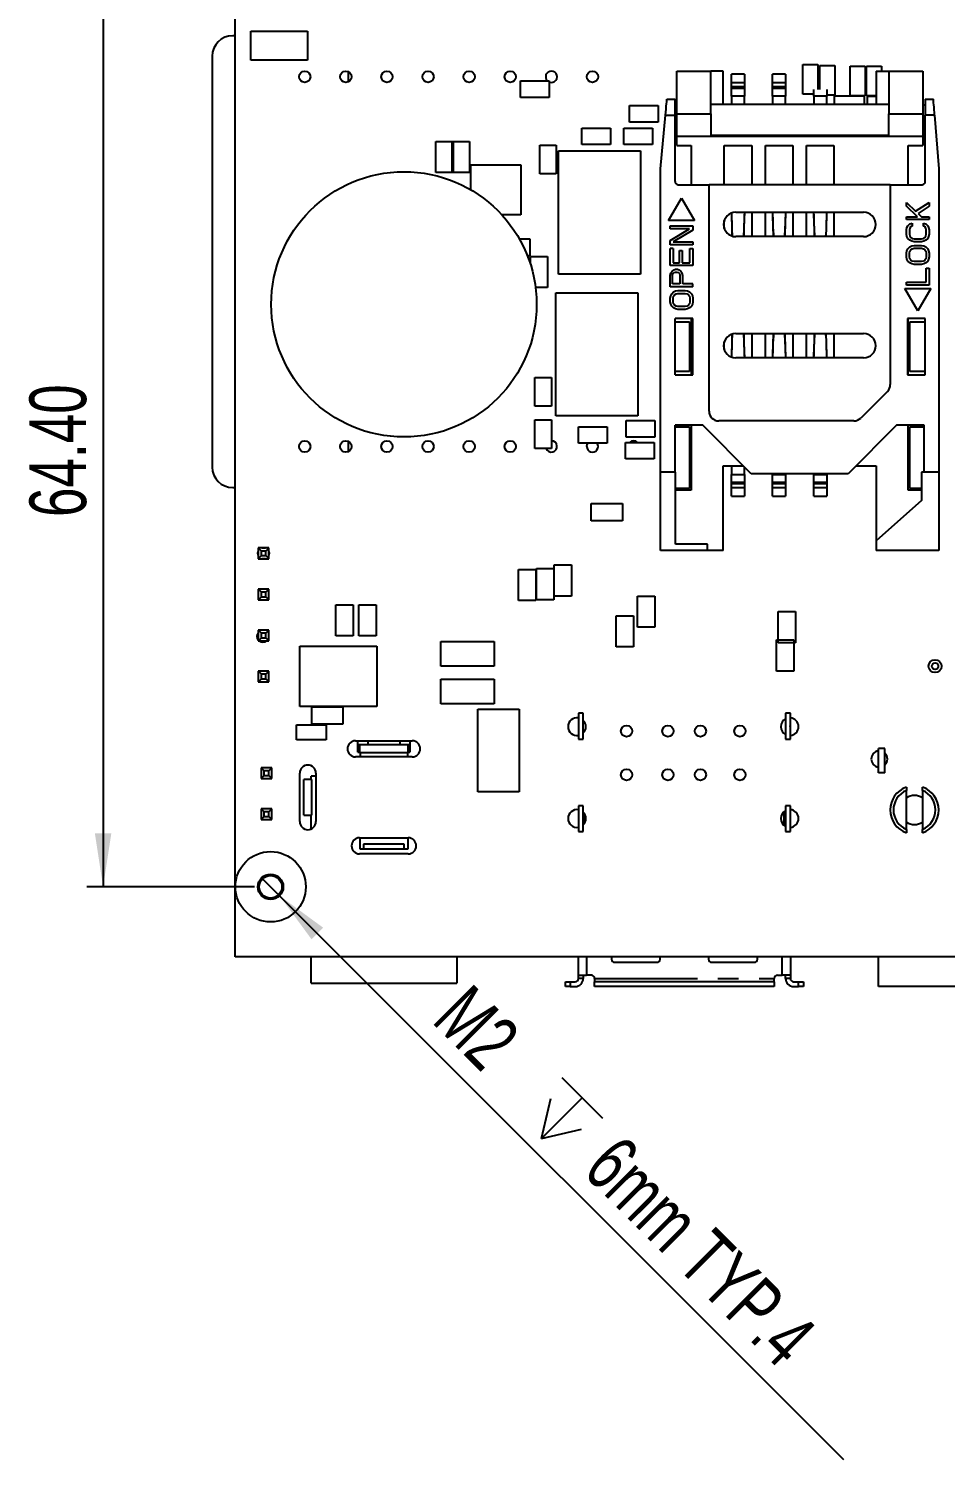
# Model space of a CAD drawing. Extents: x 5 to 415, y 3 to 292.
# Drawn here: x 183.7 to 240.4, y 76.3 to 164.7 of the extents above; entities that cross this region are included whole.
import ezdxf
from ezdxf.enums import TextEntityAlignment as Align

# ---------------------------------------------------------------- set-up
doc = ezdxf.new("R2010")
doc.units = 0
doc.linetypes.add('PHANTOM', pattern=[12.7, 6.35, -1.27, 1.27, -1.27, 1.27, -1.27])
doc.layers.get('0').update_dxf_attribs({"linetype": 'CONTINUOUS'})
doc.dimstyles.new('SLDDIMSTYLE2', dxfattribs={"dimtxt": 3.5, "dimasz": 3.302, "dimexe": 0, "dimexo": 0.0625, "dimgap": 0.875, "dimtad": 1, "dimrnd": 1e-09, "dimzin": 4, "dimsah": 1, "dimcen": 0.09, "dimazin": 3, "dimtfac": 1, "dimtofl": 0, "dimtmove": 0, "dimatfit": 3})
doc.dimstyles.new('SLDDIMSTYLE7', dxfattribs={"dimtxt": 3.5, "dimasz": 3.302, "dimexe": 0, "dimexo": 0.0625, "dimgap": 0.875, "dimtad": 1, "dimrnd": 1e-09, "dimzin": 12, "dimblk1": 'NONE', "dimsah": 1, "dimcen": 0, "dimazin": 3, "dimtfac": 1, "dimtmove": 0, "dimatfit": 3})

# ---------------------------------------------------------------- blocks, each defined once
blk = doc.blocks.new('_D_25')
at = {"color": 7, "linetype": 'CONTINUOUS'}
for p, q in [((197.692, 176.082), (187.342, 176.082)), ((188.342, 176.082), (188.342, 111.682)), ((197.692, 111.682), (187.342, 111.682))]:
    blk.add_line(p, q, dxfattribs=at)
for points in [[(188.342, 176.082), (187.834, 172.78), (188.85, 172.78)], [(188.342, 111.682), (188.85, 114.984), (187.834, 114.984)]]:
    blk.add_solid(points, dxfattribs=at)
at = {"color": 7, "linetype": 'CONTINUOUS', "width": 0.7}
blk.add_text('64.40', height=3.5, rotation=90, dxfattribs=at).set_placement((188.342, 134.549, 81.793), align=Align.BOTTOM_LEFT)
blk = doc.blocks.new('SW_SYMBOL_HOLE_DEPTH')
at = {"color": 0, "linetype": 'CONTINUOUS'}
for p, q in [((0, 875), (800, 875)), ((400, 875), (400, 75)), ((100, 555), (400, 75)), ((700, 555), (400, 75))]:
    blk.add_line(p, q, dxfattribs=at)
blk = doc.blocks.new('_D_26')
at = {"color": 7, "linetype": 'CONTINUOUS'}
for q in [(198.138, 112.236), (234.099, 76.275)]:
    blk.add_line((199.246, 111.128), q, dxfattribs=at)
blk.add_solid([(199.246, 111.128), (201.222, 108.434), (201.94, 109.152)], dxfattribs=at)
at = {"color": 7, "linetype": 'CONTINUOUS', "xscale": 0.0044707031, "yscale": 0.0044707031, "zscale": 0.0044707031, "rotation": 315}
blk.add_blockref('SW_SYMBOL_HOLE_DEPTH', (213.915, 97.13), dxfattribs=at)
at = {"color": 7, "linetype": 'CONTINUOUS', "width": 0.7}
for s, p in [('M2 ', (207.835, 102.6, 81.793)), ('6mm TYP.4', (217.145, 93.289, 81.793))]:
    blk.add_text(s, height=3.5, rotation=315, dxfattribs=at).set_placement(p, align=Align.BOTTOM_LEFT)
blk = doc.blocks.new('_NONE')

msp = doc.modelspace()

# ---------------------------------------------------------------- linework, layer by layer
at = {"color": 7, "linetype": 'CONTINUOUS'}
for p, q in [((196.512, 107.352), (196.512, 180.352)), ((197.475, 162.795), (197.475, 164.595)), ((197.475, 164.595), (200.975, 164.595)), ((200.975, 164.595), (200.975, 162.795)), ((196.512, 164.309), (196.355, 164.309)), ((195.085, 163.039), (195.085, 137.639)), ((200.975, 162.795), (197.475, 162.795)), ((203.502, 161.459), (203.502, 162.08)), ((223.785, 159.471), (223.785, 162.117)), ((223.785, 162.117), (225.885, 162.117)), ((225.885, 159.471), (225.885, 162.117)), ((226.655, 162.117), (225.885, 162.117)), ((226.655, 160.057), (226.655, 162.117)), ((227.975, 161.937), (227.175, 161.937)), ((227.175, 161.395), (227.175, 161.937)), ((227.975, 161.937), (227.975, 161.395)), ((230.515, 161.937), (229.715, 161.937)), ((229.715, 161.395), (229.715, 161.937)), ((230.515, 161.937), (230.515, 161.395)), ((231.582, 162.523), (232.512, 162.523)), ((231.582, 160.693), (231.582, 162.523)), ((232.512, 162.523), (232.512, 160.976)), ((232.623, 161.937), (232.512, 161.937)), ((232.623, 160.976), (232.623, 162.472)), ((232.623, 162.472), (233.553, 162.472)), ((233.553, 162.472), (233.553, 160.642)), ((234.503, 162.421), (235.433, 162.421)), ((234.503, 160.591), (234.503, 162.421)), ((235.433, 162.421), (235.433, 160.591)), ((235.519, 160.591), (235.519, 162.421)), ((235.519, 162.421), (236.449, 162.421)), ((236.115, 162.117), (236.115, 160.057)), ((236.115, 162.117), (236.885, 162.117)), ((236.449, 162.421), (236.449, 162.117)), ((236.885, 162.117), (236.885, 159.471)), ((236.885, 162.117), (238.985, 162.117)), ((238.985, 162.117), (238.985, 159.471)), ((214.135, 161.511), (215.913, 161.511)), ((214.135, 160.495), (214.135, 161.511)), ((215.913, 161.511), (215.913, 160.495)), ((227.175, 161.147), (227.175, 161.395)), ((227.175, 161.075), (227.175, 161.147)), ((227.175, 160.579), (227.175, 161.075)), ((227.975, 161.395), (227.975, 161.147)), ((227.975, 161.147), (227.975, 161.075)), ((227.975, 161.075), (227.975, 160.579)), ((229.715, 161.147), (229.715, 161.395)), ((229.715, 161.075), (229.715, 161.147)), ((229.715, 160.579), (229.715, 161.075)), ((230.515, 161.395), (230.515, 161.147)), ((230.515, 161.147), (230.515, 161.075)), ((230.515, 161.075), (230.515, 160.579)), ((215.913, 160.495), (214.135, 160.495)), ((223.185, 160.387), (223.685, 160.387)), ((223.685, 159.387), (223.685, 160.387)), ((227.175, 160.579), (227.175, 160.057)), ((227.975, 160.057), (227.975, 160.579)), ((229.715, 160.579), (229.715, 160.057)), ((230.515, 160.057), (230.515, 160.579)), ((232.255, 160.693), (231.582, 160.693)), ((232.255, 160.579), (232.255, 160.976)), ((232.255, 160.579), (232.255, 160.057)), ((233.055, 160.976), (233.055, 160.579)), ((233.553, 160.642), (233.055, 160.642)), ((233.055, 160.057), (233.055, 160.579)), ((233.545, 160.057), (233.545, 160.584)), ((233.545, 160.584), (235.375, 160.584)), ((235.433, 160.591), (234.503, 160.591)), ((235.375, 160.584), (235.375, 160.057)), ((236.115, 160.591), (235.519, 160.591)), ((235.567, 160.574), (236.115, 160.574)), ((235.567, 160.057), (235.567, 160.574)), ((239.145, 160.387), (239.645, 160.387)), ((239.145, 160.387), (239.145, 159.387)), ((220.866, 158.971), (220.866, 159.987)), ((220.866, 159.987), (222.644, 159.987)), ((222.644, 159.987), (222.644, 158.971)), ((222.785, 156.077), (223.092, 159.387)), ((223.785, 160.017), (223.685, 160.017)), ((223.685, 155.287), (223.685, 159.387)), ((223.785, 158.071), (223.785, 159.471)), ((236.885, 160.057), (225.885, 160.057)), ((225.885, 159.471), (225.885, 158.167)), ((236.885, 158.167), (236.885, 159.471)), ((239.145, 160.017), (238.985, 160.017)), ((238.985, 159.471), (238.985, 158.071)), ((239.145, 155.287), (239.145, 159.387)), ((239.724, 159.387), (239.985, 156.077)), ((217.92, 158.59), (219.698, 158.59)), ((217.92, 157.574), (217.92, 158.59)), ((219.698, 158.59), (219.698, 157.574)), ((220.51, 158.59), (222.288, 158.59)), ((220.51, 157.574), (220.51, 158.59)), ((222.644, 158.971), (220.866, 158.971)), ((222.288, 158.59), (222.288, 157.574)), ((223.685, 158.757), (223.785, 158.757)), ((238.985, 158.757), (239.145, 158.757)), ((208.903, 155.847), (208.903, 157.777)), ((208.903, 157.777), (209.969, 157.777)), ((209.919, 157.777), (210.985, 157.777)), ((209.919, 155.847), (209.919, 157.777)), ((209.969, 157.777), (209.969, 155.847)), ((210.985, 157.777), (210.985, 155.847)), ((215.329, 157.549), (216.345, 157.549)), ((215.329, 155.771), (215.329, 157.549)), ((216.345, 157.549), (216.345, 155.771)), ((219.698, 157.574), (217.92, 157.574)), ((222.288, 157.574), (220.51, 157.574)), ((238.985, 158.071), (223.785, 158.071)), ((223.785, 157.517), (223.785, 158.071)), ((223.785, 157.517), (224.685, 157.517)), ((224.685, 157.517), (224.685, 155.087)), ((225.885, 158.167), (236.885, 158.167)), ((226.725, 157.517), (228.425, 157.517)), ((226.725, 155.087), (226.725, 157.517)), ((228.425, 157.517), (228.425, 155.087)), ((229.265, 157.517), (230.965, 157.517)), ((229.265, 155.087), (229.265, 157.517)), ((230.965, 157.517), (230.965, 155.087)), ((231.805, 157.517), (233.505, 157.517)), ((231.805, 155.087), (231.805, 157.517)), ((233.505, 157.517), (233.505, 155.087)), ((238.085, 155.087), (238.085, 157.517)), ((238.085, 157.517), (238.985, 157.517)), ((238.985, 158.071), (238.985, 157.517)), ((216.472, 149.573), (216.472, 157.193)), ((216.472, 157.193), (221.552, 157.193)), ((221.552, 157.193), (221.552, 149.573)), ((209.969, 155.847), (208.903, 155.847)), ((210.985, 155.847), (209.919, 155.847)), ((211.061, 156.33), (214.161, 156.33)), ((211.061, 154.78), (211.061, 156.33)), ((214.161, 156.33), (214.161, 153.23)), ((216.345, 155.771), (215.329, 155.771)), ((222.785, 137.317), (222.785, 156.077)), ((239.985, 156.077), (239.985, 137.317)), ((223.885, 155.087), (225.785, 155.087)), ((225.785, 141.087), (225.785, 155.087)), ((236.985, 155.087), (225.785, 155.087)), ((236.985, 155.087), (236.985, 142.735)), ((236.985, 155.087), (238.945, 155.087)), ((223.285, 152.887), (224.085, 154.272)), ((224.085, 154.272), (224.885, 152.887)), ((237.985, 153.758), (237.985, 153.991)), ((237.985, 153.991), (238.551, 153.466)), ((238.551, 153.466), (239.385, 153.991)), ((239.385, 153.991), (239.385, 153.758)), ((214.161, 153.23), (212.982, 153.23)), ((227.435, 153.387), (235.335, 153.387)), ((228.425, 153.387), (228.425, 151.887)), ((229.265, 151.887), (229.265, 153.387)), ((230.965, 153.387), (230.965, 151.887)), ((231.805, 151.887), (231.805, 153.387)), ((233.505, 153.387), (233.505, 151.887)), ((238.67, 153.116), (237.985, 153.758)), ((237.985, 152.941), (237.985, 153.116)), ((237.985, 153.116), (238.67, 153.116)), ((239.385, 153.758), (238.7, 153.32)), ((238.7, 153.32), (238.909, 153.116)), ((238.909, 153.116), (239.385, 153.116)), ((239.385, 153.116), (239.385, 152.941)), ((224.885, 152.887), (223.285, 152.887)), ((223.385, 152.374), (223.385, 152.549)), ((223.385, 152.549), (224.785, 152.549)), ((223.385, 151.645), (224.577, 152.374)), ((224.577, 152.374), (223.385, 152.374)), ((224.785, 152.287), (223.564, 151.558)), ((224.785, 152.549), (224.785, 152.287)), ((226.725, 152.395), (226.725, 152.878)), ((239.385, 152.941), (237.985, 152.941)), ((237.985, 152.299), (238.015, 152.445)), ((237.985, 152.037), (237.985, 152.299)), ((238.015, 152.445), (238.075, 152.562)), ((238.075, 152.562), (238.194, 152.678)), ((238.194, 152.416), (238.164, 152.299)), ((238.164, 152.299), (238.164, 152.037)), ((238.194, 152.678), (238.343, 152.708)), ((238.253, 152.503), (238.194, 152.416)), ((238.343, 152.533), (238.253, 152.503)), ((238.343, 152.708), (238.343, 152.533)), ((239.028, 152.533), (239.028, 152.708)), ((239.028, 152.708), (239.177, 152.678)), ((239.117, 152.503), (239.028, 152.533)), ((239.177, 152.416), (239.117, 152.503)), ((239.177, 152.678), (239.296, 152.562)), ((239.207, 152.299), (239.177, 152.416)), ((239.207, 152.037), (239.207, 152.299)), ((239.296, 152.562), (239.355, 152.445)), ((239.355, 152.445), (239.385, 152.299)), ((239.385, 152.299), (239.385, 152.037)), ((214.055, 151.757), (214.719, 151.757)), ((214.719, 151.757), (214.719, 150.691)), ((223.385, 151.383), (223.385, 151.645)), ((224.785, 151.383), (223.385, 151.383)), ((223.564, 151.558), (224.785, 151.558)), ((224.785, 151.558), (224.785, 151.383)), ((227.219, 152.114), (227.222, 151.923)), ((235.335, 151.887), (227.435, 151.887)), ((227.927, 151.881), (227.932, 152.114)), ((229.759, 152.114), (229.763, 151.881)), ((230.467, 151.881), (230.472, 152.114)), ((232.299, 152.114), (232.303, 151.881)), ((233.007, 151.881), (233.012, 152.114)), ((238.015, 151.891), (237.985, 152.037)), ((238.075, 151.774), (238.015, 151.891)), ((238.194, 151.658), (238.075, 151.774)), ((238.164, 152.037), (238.194, 151.92)), ((238.194, 151.92), (238.253, 151.833)), ((238.313, 151.599), (238.194, 151.658)), ((238.194, 151.249), (238.313, 151.308)), ((238.253, 151.833), (238.343, 151.774)), ((238.462, 151.57), (238.313, 151.599)), ((238.313, 151.308), (238.462, 151.337)), ((238.343, 151.774), (238.462, 151.745)), ((238.462, 151.745), (238.909, 151.745)), ((238.909, 151.57), (238.462, 151.57)), ((238.462, 151.337), (238.909, 151.337)), ((238.909, 151.745), (239.028, 151.774)), ((239.058, 151.599), (238.909, 151.57)), ((238.909, 151.337), (239.058, 151.308)), ((239.028, 151.774), (239.117, 151.833)), ((239.177, 151.658), (239.058, 151.599)), ((239.058, 151.308), (239.177, 151.249)), ((239.117, 151.833), (239.177, 151.92)), ((239.177, 151.92), (239.207, 152.037)), ((239.296, 151.774), (239.177, 151.658)), ((239.355, 151.891), (239.296, 151.774)), ((239.385, 152.037), (239.355, 151.891)), ((214.719, 150.691), (214.565, 150.691)), ((214.745, 150.185), (214.745, 150.665)), ((214.745, 150.665), (215.811, 150.665)), ((215.811, 150.665), (215.811, 148.735)), ((223.385, 150.099), (223.385, 151.149)), ((223.564, 151.149), (223.385, 151.149)), ((223.564, 151.149), (223.564, 150.274)), ((223.951, 150.274), (223.951, 151.033)), ((223.951, 151.033), (224.13, 151.033)), ((224.13, 151.033), (224.13, 150.274)), ((224.607, 150.274), (224.607, 151.149)), ((224.607, 151.149), (224.785, 151.149)), ((224.785, 151.149), (224.785, 150.099)), ((237.985, 150.87), (238.015, 151.016)), ((237.985, 150.637), (237.985, 150.87)), ((238.015, 150.491), (237.985, 150.637)), ((238.015, 151.016), (238.075, 151.133)), ((238.075, 150.374), (238.015, 150.491)), ((238.075, 151.133), (238.194, 151.249)), ((238.164, 150.87), (238.194, 150.987)), ((238.164, 150.637), (238.164, 150.87)), ((238.194, 150.52), (238.164, 150.637)), ((238.194, 150.987), (238.253, 151.074)), ((238.253, 150.433), (238.194, 150.52)), ((238.253, 151.074), (238.343, 151.133)), ((238.343, 150.374), (238.253, 150.433)), ((238.343, 151.133), (238.462, 151.162)), ((238.462, 151.162), (238.909, 151.162)), ((238.909, 151.162), (239.028, 151.133)), ((239.028, 151.133), (239.117, 151.074)), ((239.117, 150.433), (239.028, 150.374)), ((239.117, 151.074), (239.177, 150.987)), ((239.177, 150.52), (239.117, 150.433)), ((239.177, 151.249), (239.296, 151.133)), ((239.177, 150.987), (239.207, 150.87)), ((239.207, 150.637), (239.177, 150.52)), ((239.207, 150.87), (239.207, 150.637)), ((239.296, 151.133), (239.355, 151.016)), ((239.355, 150.491), (239.296, 150.374)), ((239.355, 151.016), (239.385, 150.87)), ((239.385, 150.637), (239.355, 150.491)), ((239.385, 150.87), (239.385, 150.637)), ((221.552, 149.573), (216.472, 149.573)), ((224.785, 150.099), (223.385, 150.099)), ((223.385, 149.487), (223.415, 149.633)), ((223.415, 149.633), (223.504, 149.749)), ((223.504, 149.749), (223.624, 149.837)), ((223.534, 149.516), (223.564, 149.603)), ((223.564, 150.274), (223.951, 150.274)), ((223.564, 149.603), (223.624, 149.662)), ((223.624, 149.837), (223.713, 149.866)), ((223.624, 149.662), (223.713, 149.691)), ((223.713, 149.866), (223.832, 149.866)), ((223.713, 149.691), (223.802, 149.691)), ((223.802, 149.691), (223.892, 149.662)), ((223.832, 149.866), (223.921, 149.837)), ((223.892, 149.662), (223.951, 149.603)), ((223.921, 149.837), (224.041, 149.749)), ((223.951, 149.603), (223.981, 149.516)), ((224.041, 149.749), (224.13, 149.633)), ((224.13, 150.274), (224.607, 150.274)), ((224.16, 149.487), (224.13, 149.633)), ((238.194, 150.258), (238.075, 150.374)), ((238.313, 150.199), (238.194, 150.258)), ((238.462, 150.17), (238.313, 150.199)), ((238.462, 150.345), (238.343, 150.374)), ((238.909, 150.345), (238.462, 150.345)), ((238.909, 150.17), (238.462, 150.17)), ((239.028, 150.374), (238.909, 150.345)), ((239.058, 150.199), (238.909, 150.17)), ((239.177, 150.258), (239.058, 150.199)), ((239.296, 150.374), (239.177, 150.258)), ((239.207, 149.062), (239.207, 149.937)), ((239.207, 149.937), (239.385, 149.937)), ((239.385, 149.937), (239.385, 148.887)), ((215.811, 148.735), (215.066, 148.735)), ((223.385, 148.787), (223.385, 149.487)), ((224.785, 148.787), (223.385, 148.787)), ((223.534, 148.962), (223.534, 149.516)), ((223.981, 148.962), (223.534, 148.962)), ((223.981, 149.516), (223.981, 148.962)), ((224.16, 148.962), (224.16, 149.487)), ((224.785, 148.962), (224.16, 148.962)), ((224.785, 148.787), (224.785, 148.962)), ((237.885, 148.687), (239.485, 148.687)), ((238.685, 147.301), (237.885, 148.687)), ((237.985, 149.062), (239.207, 149.062)), ((237.985, 148.887), (237.985, 149.062)), ((239.385, 148.887), (237.985, 148.887)), ((239.485, 148.687), (238.685, 147.301)), ((216.31, 140.798), (216.31, 148.418)), ((216.31, 148.418), (221.39, 148.418)), ((221.39, 148.418), (221.39, 140.798)), ((223.385, 148.087), (223.415, 148.233)), ((223.385, 147.853), (223.385, 148.087)), ((223.415, 147.708), (223.385, 147.853)), ((223.415, 148.233), (223.475, 148.349)), ((223.475, 148.349), (223.594, 148.466)), ((223.564, 148.087), (223.594, 148.203)), ((223.564, 147.853), (223.564, 148.087)), ((223.594, 147.737), (223.564, 147.853)), ((223.594, 148.466), (223.713, 148.524)), ((223.594, 148.203), (223.653, 148.291)), ((223.653, 148.291), (223.743, 148.349)), ((223.713, 148.524), (223.862, 148.553)), ((223.743, 148.349), (223.862, 148.378)), ((223.862, 148.553), (224.309, 148.553)), ((223.862, 148.378), (224.309, 148.378)), ((224.309, 148.553), (224.458, 148.524)), ((224.309, 148.378), (224.428, 148.349)), ((224.428, 148.349), (224.517, 148.291)), ((224.458, 148.524), (224.577, 148.466)), ((224.517, 148.291), (224.577, 148.203)), ((224.577, 148.466), (224.696, 148.349)), ((224.577, 148.203), (224.607, 148.087)), ((224.607, 147.853), (224.577, 147.737)), ((224.607, 148.087), (224.607, 147.853)), ((224.696, 148.349), (224.755, 148.233)), ((224.755, 148.233), (224.785, 148.087)), ((224.785, 147.853), (224.755, 147.708)), ((224.785, 148.087), (224.785, 147.853)), ((223.475, 147.591), (223.415, 147.708)), ((223.594, 147.474), (223.475, 147.591)), ((223.653, 147.649), (223.594, 147.737)), ((223.713, 147.416), (223.594, 147.474)), ((223.743, 147.591), (223.653, 147.649)), ((223.862, 147.387), (223.713, 147.416)), ((223.862, 147.562), (223.743, 147.591)), ((224.309, 147.562), (223.862, 147.562)), ((224.309, 147.387), (223.862, 147.387)), ((224.428, 147.591), (224.309, 147.562)), ((224.458, 147.416), (224.309, 147.387)), ((224.517, 147.649), (224.428, 147.591)), ((224.577, 147.474), (224.458, 147.416)), ((224.577, 147.737), (224.517, 147.649)), ((224.696, 147.591), (224.577, 147.474)), ((224.755, 147.708), (224.696, 147.591)), ((224.785, 146.817), (223.685, 146.817)), ((223.685, 143.337), (223.685, 146.817)), ((223.685, 146.617), (224.585, 146.617)), ((224.585, 146.617), (224.585, 143.537)), ((224.685, 146.817), (224.685, 143.337)), ((224.785, 143.337), (224.785, 146.817)), ((238.045, 146.817), (238.045, 143.337)), ((239.145, 146.817), (238.045, 146.817)), ((238.085, 143.337), (238.085, 146.817)), ((238.185, 146.617), (239.145, 146.617)), ((238.185, 143.537), (238.185, 146.617)), ((239.145, 143.337), (239.145, 146.817)), ((226.725, 144.895), (226.725, 145.378)), ((227.222, 145.843), (227.219, 145.649)), ((227.435, 145.887), (235.335, 145.887)), ((227.932, 145.649), (227.927, 145.883)), ((228.425, 145.887), (228.425, 144.387)), ((229.265, 144.387), (229.265, 145.887)), ((229.763, 145.883), (229.759, 145.649)), ((230.472, 145.649), (230.467, 145.883)), ((230.965, 145.887), (230.965, 144.387)), ((231.805, 144.387), (231.805, 145.887)), ((232.303, 145.883), (232.299, 145.649)), ((233.012, 145.649), (233.007, 145.883)), ((233.505, 145.887), (233.505, 144.387)), ((235.335, 144.387), (227.435, 144.387)), ((224.585, 143.537), (223.685, 143.537)), ((223.685, 143.337), (224.785, 143.337)), ((238.045, 143.337), (239.145, 143.337)), ((239.145, 143.537), (238.185, 143.537)), ((215.024, 141.394), (215.024, 143.172)), ((215.024, 143.172), (216.04, 143.172)), ((216.04, 143.172), (216.04, 141.394)), ((236.81, 142.311), (235.161, 140.662)), ((216.04, 141.394), (215.024, 141.394)), ((221.39, 140.798), (216.31, 140.798)), ((215.024, 140.556), (216.04, 140.556)), ((215.024, 138.778), (215.024, 140.556)), ((216.04, 140.556), (216.04, 138.778)), ((217.716, 140.124), (219.494, 140.124)), ((217.716, 139.108), (217.716, 140.124)), ((219.494, 140.124), (219.494, 139.108)), ((220.663, 139.489), (220.663, 140.505)), ((220.663, 140.505), (222.441, 140.505)), ((222.441, 140.505), (222.441, 139.489)), ((225.395, 140.217), (223.685, 140.217)), ((223.685, 137.317), (223.685, 140.217)), ((223.685, 140.117), (224.585, 140.117)), ((224.585, 140.117), (224.585, 136.317)), ((224.685, 140.217), (224.685, 136.217)), ((228.395, 137.217), (225.395, 140.217)), ((234.737, 140.487), (226.385, 140.487)), ((237.375, 140.217), (234.375, 137.217)), ((239.085, 140.217), (237.375, 140.217)), ((238.085, 136.217), (238.085, 140.217)), ((238.185, 136.317), (238.185, 140.117)), ((238.185, 140.117), (239.085, 140.117)), ((239.085, 137.317), (239.085, 140.217)), ((203.502, 138.599), (203.502, 139.22)), ((219.494, 139.108), (217.716, 139.108)), ((220.612, 138.143), (220.612, 139.159)), ((220.612, 139.159), (222.39, 139.159)), ((222.441, 139.489), (220.663, 139.489)), ((222.39, 139.159), (222.39, 138.143)), ((216.04, 138.778), (215.024, 138.778)), ((222.39, 138.143), (220.612, 138.143)), ((223.685, 137.317), (222.785, 137.317)), ((222.785, 132.477), (222.785, 137.317)), ((223.715, 137.317), (223.685, 137.317)), ((223.715, 132.877), (223.715, 137.317)), ((226.655, 137.707), (227.905, 137.707)), ((226.655, 132.477), (226.655, 137.707)), ((227.175, 137.707), (227.175, 137.184)), ((227.175, 136.688), (227.175, 137.184)), ((227.975, 137.184), (227.975, 137.637)), ((227.975, 137.184), (227.975, 136.688)), ((234.375, 137.217), (228.395, 137.217)), ((229.715, 137.217), (229.715, 137.184)), ((229.715, 136.688), (229.715, 137.184)), ((230.515, 137.184), (230.515, 137.217)), ((230.515, 137.184), (230.515, 136.688)), ((232.255, 137.217), (232.255, 137.184)), ((232.255, 136.688), (232.255, 137.184)), ((233.055, 137.184), (233.055, 137.217)), ((233.055, 137.184), (233.055, 136.688)), ((234.865, 137.707), (236.115, 137.707)), ((236.115, 137.707), (236.115, 133.077)), ((238.915, 137.317), (238.915, 135.577)), ((239.085, 137.317), (238.915, 137.317)), ((239.985, 137.317), (239.085, 137.317)), ((239.985, 137.317), (239.985, 132.477)), ((196.355, 136.369), (196.512, 136.369)), ((224.585, 136.317), (223.715, 136.317)), ((227.175, 136.616), (227.175, 136.688)), ((227.175, 136.368), (227.175, 136.616)), ((227.175, 135.827), (227.175, 136.368)), ((227.975, 136.688), (227.975, 136.616)), ((227.975, 136.616), (227.975, 136.368)), ((227.975, 136.368), (227.975, 135.827)), ((229.715, 136.616), (229.715, 136.688)), ((229.715, 136.368), (229.715, 136.616)), ((229.715, 135.827), (229.715, 136.368)), ((230.515, 136.688), (230.515, 136.616)), ((230.515, 136.616), (230.515, 136.368)), ((230.515, 136.368), (230.515, 135.827)), ((232.255, 136.616), (232.255, 136.688)), ((232.255, 136.368), (232.255, 136.616)), ((232.255, 135.827), (232.255, 136.368)), ((233.055, 136.688), (233.055, 136.616)), ((233.055, 136.616), (233.055, 136.368)), ((233.055, 136.368), (233.055, 135.827)), ((238.915, 136.317), (238.185, 136.317)), ((218.504, 134.308), (218.504, 135.374)), ((218.504, 135.374), (220.434, 135.374)), ((220.434, 135.374), (220.434, 134.308)), ((224.685, 136.217), (223.715, 136.217)), ((227.175, 135.827), (227.975, 135.827)), ((229.715, 135.827), (230.515, 135.827)), ((232.255, 135.827), (233.055, 135.827)), ((238.915, 135.577), (236.115, 133.077)), ((238.915, 136.217), (238.085, 136.217)), ((220.434, 134.308), (218.504, 134.308)), ((225.685, 132.877), (223.715, 132.877)), ((225.685, 132.477), (225.685, 132.877)), ((236.115, 133.077), (236.115, 132.477)), ((197.91, 132.301), (197.93, 132.417)), ((197.93, 132.185), (197.91, 132.301)), ((198.12, 132.441), (197.93, 132.631)), ((198.59, 132.631), (197.93, 132.631)), ((197.93, 132.631), (197.93, 131.971)), ((197.93, 131.971), (198.12, 132.161)), ((197.93, 131.971), (198.59, 131.971)), ((198.12, 132.161), (198.12, 132.441)), ((198.4, 132.441), (198.12, 132.441)), ((198.12, 132.161), (198.4, 132.161)), ((198.4, 132.441), (198.59, 132.631)), ((198.4, 132.161), (198.4, 132.441)), ((198.59, 131.971), (198.4, 132.161)), ((198.59, 131.971), (198.59, 132.631)), ((225.685, 132.477), (222.785, 132.477)), ((226.655, 132.477), (225.685, 132.477)), ((239.985, 132.477), (236.115, 132.477)), ((214.006, 129.38), (214.006, 131.31)), ((214.006, 131.31), (215.073, 131.31)), ((215.073, 131.31), (215.073, 129.38)), ((215.124, 129.431), (215.124, 131.361)), ((215.124, 131.361), (216.191, 131.361)), ((216.191, 131.361), (216.191, 129.431)), ((216.216, 131.59), (217.283, 131.59)), ((216.216, 129.659), (216.216, 131.59)), ((217.283, 131.59), (217.283, 129.659)), ((198.12, 129.901), (197.93, 130.091)), ((198.59, 130.091), (197.93, 130.091)), ((197.93, 130.091), (197.93, 129.431)), ((198.4, 129.901), (198.59, 130.091)), ((198.59, 129.431), (198.59, 130.091)), ((197.93, 129.431), (198.12, 129.621)), ((197.93, 129.431), (198.59, 129.431)), ((198.4, 129.901), (198.12, 129.901)), ((198.12, 129.621), (198.12, 129.901)), ((198.12, 129.621), (198.4, 129.621)), ((198.4, 129.621), (198.4, 129.901)), ((198.59, 129.431), (198.4, 129.621)), ((215.073, 129.38), (214.006, 129.38)), ((216.191, 129.431), (215.124, 129.431)), ((217.283, 129.659), (216.216, 129.659)), ((221.372, 129.659), (222.439, 129.659)), ((221.372, 127.729), (221.372, 129.659)), ((222.439, 129.659), (222.439, 127.729)), ((202.729, 129.126), (203.795, 129.126)), ((202.729, 127.196), (202.729, 129.126)), ((203.795, 129.126), (203.795, 127.196)), ((204.151, 127.196), (204.151, 129.126)), ((204.151, 129.126), (205.218, 129.126)), ((205.218, 129.126), (205.218, 127.196)), ((220.051, 126.51), (220.051, 128.44)), ((220.051, 128.44), (221.118, 128.44)), ((221.118, 128.44), (221.118, 126.51)), ((230.059, 126.764), (230.059, 128.694)), ((230.059, 128.694), (231.126, 128.694)), ((231.126, 128.694), (231.126, 126.764)), ((198.12, 127.361), (197.93, 127.551)), ((198.59, 127.551), (197.93, 127.551)), ((197.93, 127.551), (197.93, 126.891)), ((198.4, 127.361), (198.59, 127.551)), ((198.59, 126.891), (198.59, 127.551)), ((222.439, 127.729), (221.372, 127.729)), ((197.93, 126.891), (198.12, 127.081)), ((197.93, 126.891), (198.59, 126.891)), ((198.12, 127.081), (198.12, 127.361)), ((198.4, 127.361), (198.12, 127.361)), ((198.12, 127.081), (198.4, 127.081)), ((198.4, 127.081), (198.4, 127.361)), ((198.59, 126.891), (198.4, 127.081)), ((200.503, 122.821), (200.503, 126.551)), ((200.503, 126.551), (205.253, 126.551)), ((203.795, 127.196), (202.729, 127.196)), ((205.218, 127.196), (204.151, 127.196)), ((205.253, 126.551), (205.253, 122.821)), ((209.206, 126.84), (212.508, 126.84)), ((209.206, 125.316), (209.206, 126.84)), ((212.508, 126.84), (212.508, 125.316)), ((229.957, 126.942), (231.024, 126.942)), ((229.957, 125.011), (229.957, 126.942)), ((231.126, 126.764), (230.059, 126.764)), ((231.024, 126.942), (231.024, 125.011)), ((221.118, 126.51), (220.051, 126.51)), ((197.93, 125.011), (197.93, 124.351)), ((198.12, 124.821), (197.93, 125.011)), ((198.59, 125.011), (197.93, 125.011)), ((198.12, 124.541), (198.12, 124.821)), ((198.4, 124.821), (198.12, 124.821)), ((198.4, 124.821), (198.59, 125.011)), ((198.4, 124.541), (198.4, 124.821)), ((198.59, 124.351), (198.59, 125.011)), ((212.508, 125.316), (209.206, 125.316)), ((231.024, 125.011), (229.957, 125.011)), ((197.93, 124.351), (198.12, 124.541)), ((197.93, 124.351), (198.59, 124.351)), ((198.12, 124.541), (198.4, 124.541)), ((198.59, 124.351), (198.4, 124.541)), ((209.206, 123.005), (209.206, 124.529)), ((209.206, 124.529), (212.508, 124.529)), ((212.508, 124.529), (212.508, 123.005)), ((212.508, 123.005), (209.206, 123.005)), ((205.253, 122.821), (200.503, 122.821)), ((201.232, 122.801), (203.162, 122.801)), ((201.232, 121.735), (201.232, 122.801)), ((203.162, 122.801), (203.162, 121.735)), ((211.493, 117.554), (211.493, 122.664)), ((211.493, 122.664), (214.048, 122.664)), ((214.048, 122.664), (214.048, 117.554)), ((217.712, 122.412), (217.712, 120.812)), ((218.012, 122.412), (217.712, 122.412)), ((218.012, 120.812), (218.012, 122.412)), ((230.512, 122.412), (230.512, 120.812)), ((230.812, 122.412), (230.512, 122.412)), ((230.812, 120.812), (230.812, 122.412)), ((200.296, 120.767), (200.296, 121.697)), ((200.296, 121.697), (202.126, 121.697)), ((203.162, 121.735), (201.232, 121.735)), ((202.126, 121.697), (202.126, 120.767)), ((202.126, 120.767), (200.296, 120.767)), ((203.942, 120.712), (207.442, 120.712)), ((204.092, 120.012), (204.092, 120.712)), ((204.192, 120.462), (204.092, 120.462)), ((204.192, 120.462), (204.192, 119.962)), ((207.192, 120.462), (204.192, 120.462)), ((204.692, 120.712), (204.692, 120.462)), ((206.692, 120.462), (206.692, 120.712)), ((207.192, 119.962), (207.192, 120.462)), ((207.292, 120.462), (207.192, 120.462)), ((207.292, 120.712), (207.292, 120.012)), ((217.712, 120.812), (218.012, 120.812)), ((230.512, 120.812), (230.812, 120.812)), ((207.442, 119.712), (203.942, 119.712)), ((204.092, 120.012), (204.192, 120.012)), ((207.192, 119.962), (204.192, 119.962)), ((204.217, 119.962), (204.217, 119.712)), ((207.167, 119.712), (207.167, 119.962)), ((207.192, 120.012), (207.292, 120.012)), ((236.652, 120.232), (236.252, 120.232)), ((236.252, 118.732), (236.252, 120.232)), ((236.652, 118.732), (236.652, 120.232)), ((198.108, 119.042), (198.108, 118.382)), ((198.298, 118.852), (198.108, 119.042)), ((198.768, 119.042), (198.108, 119.042)), ((198.108, 118.382), (198.298, 118.572)), ((198.298, 118.572), (198.298, 118.852)), ((198.578, 118.852), (198.298, 118.852)), ((198.298, 118.572), (198.578, 118.572)), ((198.578, 118.852), (198.768, 119.042)), ((198.578, 118.572), (198.578, 118.852)), ((198.768, 118.382), (198.578, 118.572)), ((198.768, 118.382), (198.768, 119.042)), ((200.492, 115.712), (200.492, 118.712)), ((201.492, 118.712), (201.492, 115.712)), ((236.652, 118.732), (236.252, 118.732)), ((198.108, 118.382), (198.768, 118.382)), ((201.242, 118.312), (200.742, 118.312)), ((200.742, 116.112), (200.742, 118.312)), ((201.192, 118.312), (201.192, 118.512)), ((201.492, 118.512), (201.192, 118.512)), ((201.242, 116.112), (201.242, 118.312)), ((237.977, 117.846), (237.977, 117.632)), ((238.977, 117.632), (238.977, 117.846)), ((214.048, 117.554), (211.493, 117.554)), ((237.977, 115.232), (237.977, 117.632)), ((238.977, 117.632), (238.977, 115.232)), ((198.298, 116.312), (198.108, 116.502)), ((198.768, 116.502), (198.108, 116.502)), ((198.108, 116.502), (198.108, 115.842)), ((198.108, 115.842), (198.298, 116.032)), ((198.578, 116.312), (198.298, 116.312)), ((198.298, 116.032), (198.298, 116.312)), ((198.298, 116.032), (198.578, 116.032)), ((198.578, 116.312), (198.768, 116.502)), ((198.578, 116.032), (198.578, 116.312)), ((198.768, 115.842), (198.578, 116.032)), ((198.768, 115.842), (198.768, 116.502)), ((200.742, 116.112), (201.242, 116.112)), ((201.192, 115.254), (201.192, 116.112)), ((217.712, 116.692), (217.712, 115.092)), ((218.013, 116.692), (217.712, 116.692)), ((218.013, 115.092), (218.013, 116.692)), ((218.112, 115.652), (218.112, 116.152)), ((230.412, 116.326), (230.412, 115.478)), ((230.512, 116.692), (230.512, 115.092)), ((230.812, 116.692), (230.512, 116.692)), ((230.812, 115.092), (230.812, 116.692)), ((198.108, 115.842), (198.768, 115.842)), ((217.712, 115.092), (218.013, 115.092)), ((230.512, 115.092), (230.812, 115.092)), ((237.977, 115.232), (237.977, 115.018)), ((238.977, 115.018), (238.977, 115.232)), ((204.192, 114.712), (207.192, 114.712)), ((204.217, 114.002), (204.217, 114.712)), ((204.442, 114.312), (204.442, 114.012)), ((206.942, 114.312), (204.442, 114.312)), ((206.942, 114.012), (206.942, 114.312)), ((207.167, 114.712), (207.167, 114.002)), ((207.192, 113.712), (204.192, 113.712)), ((207.167, 114.002), (204.217, 114.002)), ((206.942, 114.012), (204.442, 114.012)), ((296.512, 107.352), (196.512, 107.352)), ((201.192, 105.712), (201.192, 107.352)), ((210.192, 107.352), (210.192, 105.712)), ((217.712, 106.212), (217.712, 107.352)), ((219.75, 107.352), (219.755, 107.205)), ((222.769, 107.205), (222.774, 107.352)), ((225.75, 107.352), (225.755, 107.205)), ((228.769, 107.205), (228.774, 107.352)), ((230.812, 107.352), (230.812, 106.212)), ((236.252, 105.512), (236.252, 107.352)), ((217.712, 106.212), (218.212, 106.212)), ((217.712, 106.012), (217.712, 106.212)), ((218.012, 106.212), (218.012, 106.012)), ((218.512, 106.212), (218.212, 106.212)), ((219.955, 107.012), (222.569, 107.012)), ((225.955, 107.012), (228.569, 107.012)), ((230.012, 106.212), (230.312, 106.212)), ((230.812, 106.212), (230.312, 106.212)), ((230.512, 106.012), (230.512, 106.212)), ((230.812, 106.212), (230.812, 106.012)), ((201.192, 105.712), (210.192, 105.712)), ((216.912, 105.512), (216.912, 105.812)), ((216.912, 105.812), (217.212, 105.812)), ((217.212, 105.512), (216.912, 105.512)), ((217.212, 105.812), (217.512, 105.812)), ((217.212, 105.512), (217.512, 105.512)), ((218.712, 106.012), (218.712, 105.812)), ((218.712, 105.512), (218.712, 105.812)), ((229.812, 105.812), (218.712, 105.812)), ((229.812, 105.512), (218.712, 105.512)), ((229.812, 105.812), (229.812, 106.012)), ((229.812, 105.812), (229.812, 105.512)), ((231.012, 105.812), (231.312, 105.812)), ((231.012, 105.512), (231.312, 105.512)), ((231.312, 105.812), (231.612, 105.812)), ((231.612, 105.512), (231.312, 105.512)), ((231.612, 105.812), (231.612, 105.512)), ((252.132, 105.512), (236.252, 105.512))]:
    msp.add_line(p, q, dxfattribs=at)
at = {"color": 8, "linetype": 'PHANTOM'}
for p, q in [((227.975, 161.395), (227.175, 161.395)), ((227.975, 161.147), (227.175, 161.147)), ((227.175, 161.075), (227.975, 161.075)), ((230.515, 161.395), (229.715, 161.395)), ((230.515, 161.147), (229.715, 161.147)), ((229.715, 161.075), (230.515, 161.075)), ((232.623, 161.395), (232.512, 161.395)), ((232.623, 161.147), (232.512, 161.147)), ((232.512, 161.075), (232.623, 161.075)), ((227.975, 160.579), (227.175, 160.579)), ((230.515, 160.579), (229.715, 160.579)), ((233.055, 160.579), (232.255, 160.579)), ((223.092, 159.387), (223.685, 159.387)), ((223.785, 159.471), (225.885, 159.471)), ((236.885, 159.471), (238.985, 159.471)), ((239.724, 159.387), (239.145, 159.387)), ((227.175, 137.184), (227.975, 137.184)), ((229.715, 137.184), (230.515, 137.184)), ((232.255, 137.184), (233.055, 137.184)), ((227.975, 136.688), (227.175, 136.688)), ((227.175, 136.616), (227.975, 136.616)), ((227.175, 136.368), (227.975, 136.368)), ((230.515, 136.688), (229.715, 136.688)), ((229.715, 136.616), (230.515, 136.616)), ((229.715, 136.368), (230.515, 136.368)), ((233.055, 136.688), (232.255, 136.688)), ((232.255, 136.616), (233.055, 136.616)), ((232.255, 136.368), (233.055, 136.368)), ((218.212, 107.352), (218.212, 106.212)), ((230.312, 106.212), (230.312, 107.352)), ((217.212, 105.812), (217.212, 105.512)), ((218.012, 106.012), (217.712, 106.012)), ((218.712, 106.012), (229.812, 106.012)), ((230.812, 106.012), (230.512, 106.012)), ((231.312, 105.512), (231.312, 105.812))]:
    msp.add_line(p, q, dxfattribs=at)
at = {"color": 7, "linetype": 'CONTINUOUS', "flags": 128}
for points in [[(223.092, 159.387), (223.111, 159.582), (223.128, 159.769), (223.144, 159.942), (223.158, 160.094), (223.17, 160.218), (223.178, 160.311), (223.183, 160.367), (223.185, 160.387)], [(239.724, 159.387), (239.71, 159.56), (239.697, 159.729), (239.685, 159.887), (239.673, 160.029), (239.664, 160.153), (239.656, 160.253), (239.65, 160.326), (239.646, 160.372), (239.645, 160.387)], [(218.23, 138.909), (218.257, 139.043), (218.292, 139.108)], [(198.144, 132.631), (198.26, 132.651), (198.376, 132.631)], [(198.376, 131.971), (198.26, 131.951), (198.144, 131.971)], [(198.59, 132.417), (198.61, 132.301), (198.59, 132.185)], [(197.864, 127.164), (197.891, 127.298), (197.93, 127.368)], [(197.93, 126.96), (197.891, 127.03), (197.864, 127.164)]]:
    msp.add_lwpolyline(points, dxfattribs=at)
at = {"color": 7, "linetype": 'CONTINUOUS'}
for centre, radius in [((200.8, 161.769), 0.35), ((203.34, 161.769), 0.35), ((205.88, 161.769), 0.35), ((208.42, 161.769), 0.35), ((210.96, 161.769), 0.35), ((213.5, 161.769), 0.35), ((218.58, 161.769), 0.35), ((206.932, 147.696), 8.2), ((200.8, 138.909), 0.35), ((203.34, 138.909), 0.35), ((205.88, 138.909), 0.35), ((208.42, 138.909), 0.35), ((210.96, 138.909), 0.35), ((213.5, 138.909), 0.35), ((239.752, 125.322), 0.4), ((239.752, 125.322), 0.2), ((220.692, 121.312), 0.35), ((223.242, 121.312), 0.35), ((225.252, 121.312), 0.35), ((227.692, 121.312), 0.35), ((230.792, 121.612), 0.01), ((220.692, 118.612), 0.35), ((223.242, 118.612), 0.35), ((225.252, 118.612), 0.35), ((227.692, 118.612), 0.35), ((198.692, 111.682), 2.175), ((198.692, 111.682), 0.784), ((198.692, 111.682), 0.712), ((198.692, 111.682), 0.7)]:
    msp.add_circle(centre, radius, dxfattribs=at)
for centre, radius, start, end in [((196.355, 163.039), 1.27, 90, 180), ((216.04, 161.769), 0.35, 248.72353, 180), ((216.04, 161.769), 0.35, 180, 227.50313), ((223.885, 155.287), 0.2, 180, 270), ((238.945, 155.287), 0.2, 270, 360), ((227.435, 152.637), 0.75, 90, 270), ((178.719, 151.153), 48.51, 1.13067, 2.57774), ((183.777, 151.477), 43.448, 0.54768, 2.45193), ((271.949, 151.461), 44.023, 177.49339, 179.43033), ((271.837, 151.302), 43.913, 177.23822, 178.96953), ((180.987, 151.143), 48.781, 1.13648, 2.67314), ((185.956, 151.468), 43.809, 0.55451, 2.50958), ((274.489, 151.461), 44.023, 177.49339, 179.43033), ((274.408, 151.301), 43.944, 177.23884, 178.96891), ((183.527, 151.143), 48.781, 1.13648, 2.67314), ((188.496, 151.468), 43.809, 0.55451, 2.50958), ((277.029, 151.461), 44.023, 177.49339, 179.43033), ((276.96, 151.3), 43.956, 177.23907, 178.96868), ((235.335, 152.637), 0.75, 270, 90), ((227.435, 145.137), 0.75, 90, 270), ((178.71, 146.61), 48.519, 357.42849, 358.86948), ((183.156, 146.299), 44.069, 357.56927, 359.4346), ((271.64, 146.293), 43.714, 180.55288, 182.49908), ((271.84, 146.462), 43.915, 181.03052, 182.76172), ((180.985, 146.621), 48.783, 357.32689, 358.86348), ((187.65, 146.253), 42.115, 357.4606, 359.47771), ((273.74, 146.282), 43.274, 180.54442, 182.51042), ((279.244, 146.621), 48.782, 181.13649, 182.67312), ((182.434, 146.659), 49.875, 357.3419, 358.86366), ((188.27, 146.302), 44.035, 357.50737, 359.43077), ((276.719, 146.293), 43.714, 180.55288, 182.49908), ((282.821, 146.657), 49.82, 181.13547, 182.65894), ((235.335, 145.137), 0.75, 270, 90), ((236.385, 142.735), 0.6, 315, 360), ((226.385, 141.087), 0.6, 180, 270), ((234.737, 141.087), 0.6, 270, 315), ((216.04, 138.909), 0.35, 201.99076, 90), ((218.58, 138.909), 0.35, 180, 34.67853), ((221.12, 138.909), 0.35, 45.57066, 134.42934), ((196.355, 137.639), 1.27, 180, 270), ((198.214, 127.164), 0.35, 231.34017, 308.65983), ((217.622, 121.582), 0.55, 80.58197, 180), ((230.762, 121.582), 0.55, 275.21591, 84.78409), ((217.622, 121.582), 0.55, 180, 279.41803), ((217.622, 121.582), 0.55, 315.161, 44.839), ((230.762, 121.582), 0.55, 117.03569, 180), ((230.762, 121.582), 0.55, 180, 242.96431), ((203.942, 120.212), 0.5, 90, 270), ((207.442, 120.212), 0.5, 270, 90), ((236.305, 119.582), 0.5, 96.11936, 180), ((236.305, 119.582), 0.5, 180, 263.88064), ((236.305, 119.582), 0.5, 313.89985, 46.10015), ((200.992, 118.712), 0.5, 0, 180), ((238.477, 116.432), 1.5, 109.47122, 250.52878), ((238.477, 116.432), 1.5, 289.47122, 70.52878), ((238.477, 116.432), 1.3, 112.61986, 247.38014), ((238.477, 116.432), 0.9, 56.25101, 123.74899), ((238.477, 116.432), 1.3, 292.61986, 67.38014), ((217.622, 115.902), 0.55, 80.58197, 180), ((217.622, 115.902), 0.55, 180, 279.41803), ((217.622, 115.902), 0.55, 315.23447, 44.76553), ((230.762, 115.902), 0.55, 117.03569, 180), ((230.762, 115.902), 0.55, 180, 242.96431), ((230.762, 115.902), 0.55, 275.21591, 84.78409), ((200.992, 115.712), 0.5, 180, 0), ((238.477, 116.432), 0.9, 236.25101, 303.74899), ((204.192, 114.212), 0.5, 90, 270), ((207.192, 114.212), 0.5, 270, 90), ((219.955, 107.212), 0.2, 182, 270), ((222.569, 107.212), 0.2, 270, 358), ((225.955, 107.212), 0.2, 182, 270), ((228.569, 107.212), 0.2, 270, 358), ((218.512, 106.012), 0.2, 0, 90), ((230.012, 106.012), 0.2, 90, 180), ((217.512, 106.012), 0.5, 270, 0), ((217.512, 106.012), 0.2, 270, 0), ((231.012, 106.012), 0.5, 180, 270), ((231.012, 106.012), 0.2, 180, 270)]:
    msp.add_arc(centre, radius, start, end, dxfattribs=at)

# ---------------------------------------------------------------- dimensions: what is measured, and where the dimension line sits
dim = msp.add_linear_dim(base=(188.342, 111.682), p1=(198.692, 176.082), p2=(198.692, 111.682), angle=90, dimstyle='SLDDIMSTYLE2', dxfattribs=at)
dim.commit()
dim.dimension.update_dxf_attribs({"geometry": '_D_25', "text_midpoint": (188.342, 140.368), "dimtype": 160})
dim = msp.add_diameter_dim_2p(p1=(198.138, 112.236), p2=(199.246, 111.128), text='M2 {\\fGDT;x}6mm TYP.4', dimstyle='SLDDIMSTYLE7', override={"dimpost": '<>'}, dxfattribs=at)
dim.commit()
dim.dimension.update_dxf_attribs({"geometry": '_D_26', "text_midpoint": (221.039, 89.335), "dimtype": 163})

doc.saveas('drawing.dxf')
